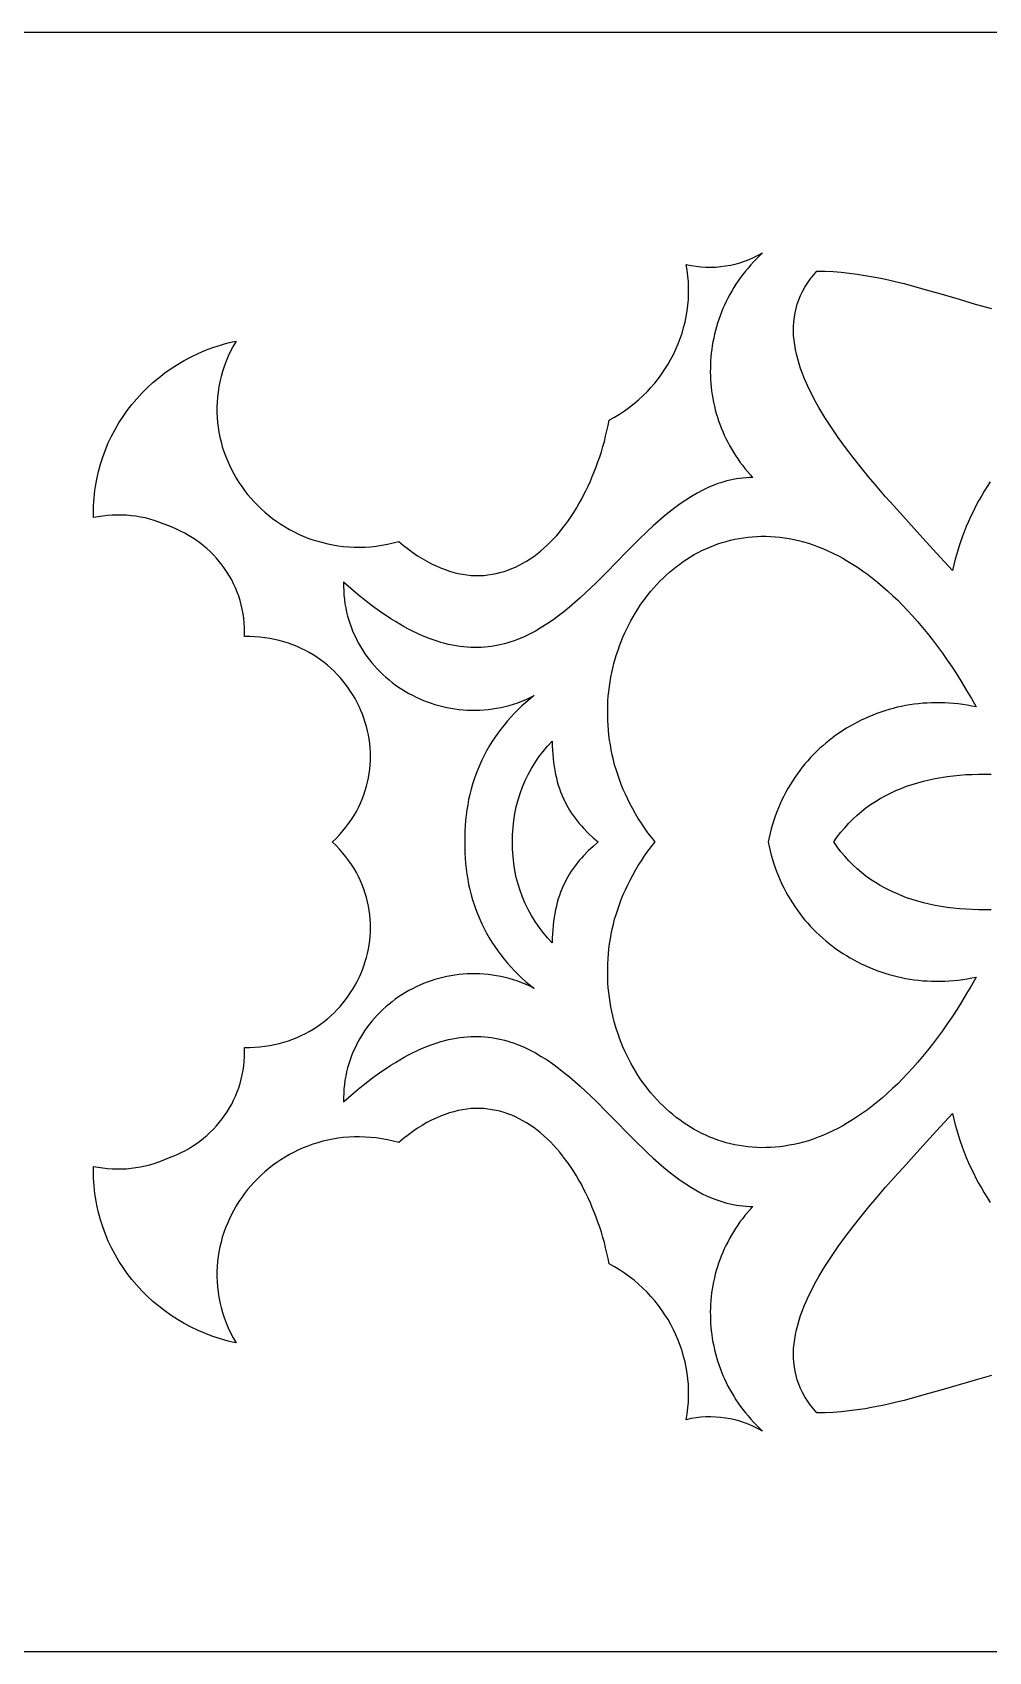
# Model space of a CAD drawing. Extents: x 759 to 1559, y -443 to -303.
# Drawn here: x 1158.9 to 1241.5, y -442.8 to -302.8 of the extents above; entities that cross this region are included whole.
import ezdxf

# ---------------------------------------------------------------- set-up
doc = ezdxf.new("R2010")
doc.units = 0
doc.layers.add('LAYER_2', color=174, linetype='CONTINUOUS')

msp = doc.modelspace()

# ---------------------------------------------------------------- linework, layer by layer
at = {"layer": 'LAYER_2'}
for points in [[(758.95, -442.83), (1558.95, -442.83), (1558.95, -302.83), (758.95, -302.83)], [(1221.96, -321.9), (1221.7, -322.16), (1221.44, -322.41), (1221.19, -322.67), (1220.95, -322.94), (1220.72, -323.21), (1220.49, -323.48), (1220.27, -323.76), (1220.07, -324.04), (1219.87, -324.32), (1219.67, -324.61), (1219.49, -324.9), (1219.31, -325.2), (1219.14, -325.5), (1218.98, -325.8), (1218.83, -326.1), (1218.69, -326.41), (1218.55, -326.72), (1218.42, -327.03), (1218.3, -327.34), (1218.19, -327.66), (1218.08, -327.97), (1217.99, -328.29), (1217.9, -328.61), (1217.82, -328.94), (1217.75, -329.26), (1217.68, -329.58), (1217.63, -329.91), (1217.58, -330.24), (1217.54, -330.56), (1217.5, -330.89), (1217.48, -331.22), (1217.46, -331.55), (1217.46, -331.88), (1217.45, -332.21), (1217.46, -332.53), (1217.48, -332.86), (1217.5, -333.19), (1217.53, -333.52), (1217.57, -333.84), (1217.62, -334.17), (1217.67, -334.49), (1217.74, -334.82), (1217.81, -335.14), (1217.89, -335.46), (1217.97, -335.78), (1218.07, -336.09), (1218.17, -336.41), (1218.28, -336.72), (1218.4, -337.03), (1218.53, -337.34), (1218.66, -337.65), (1218.8, -337.95), (1218.96, -338.25), (1219.11, -338.55), (1219.28, -338.84), (1219.45, -339.13), (1219.64, -339.42), (1219.83, -339.71), (1220.02, -339.99), (1220.23, -340.26), (1220.44, -340.53), (1220.66, -340.8), (1220.89, -341.07), (1221.13, -341.33), (1220.84, -341.33), (1220.56, -341.34), (1220.27, -341.37), (1219.99, -341.4), (1219.71, -341.44), (1219.44, -341.49), (1219.16, -341.55), (1218.89, -341.61), (1218.63, -341.69), (1218.36, -341.77), (1218.1, -341.85), (1217.84, -341.95), (1217.32, -342.16), (1216.81, -342.4), (1216.31, -342.67), (1215.82, -342.95), (1215.33, -343.27), (1214.85, -343.6), (1214.38, -343.95), (1213.91, -344.31), (1213.44, -344.7), (1212.98, -345.1), (1212.52, -345.51), (1212.07, -345.93), (1211.17, -346.8), (1210.27, -347.69), (1209.38, -348.6), (1208.49, -349.52), (1207.59, -350.42), (1207.13, -350.86), (1206.67, -351.29), (1206.21, -351.72), (1205.75, -352.13), (1205.28, -352.53), (1204.81, -352.92), (1204.33, -353.29), (1203.84, -353.65), (1203.35, -353.98), (1202.85, -354.3), (1202.35, -354.6), (1201.83, -354.87), (1201.31, -355.12), (1200.78, -355.34), (1200.51, -355.44), (1200.23, -355.53), (1199.96, -355.61), (1199.68, -355.69), (1199.4, -355.76), (1199.12, -355.82), (1198.83, -355.88), (1198.55, -355.92), (1198.26, -355.96), (1197.96, -355.99), (1197.66, -356.01), (1197.36, -356.02), (1197.06, -356.02), (1196.75, -356.01), (1196.44, -355.99), (1196.13, -355.97), (1195.81, -355.93), (1195.49, -355.88), (1195.17, -355.82), (1194.84, -355.75), (1194.51, -355.67), (1194.18, -355.58), (1193.84, -355.47), (1193.5, -355.36), (1193.15, -355.23), (1192.8, -355.1), (1192.45, -354.95), (1192.09, -354.78), (1191.73, -354.61), (1191.36, -354.42), (1190.99, -354.22), (1190.62, -354.01), (1190.24, -353.78), (1189.85, -353.54), (1189.46, -353.29), (1189.07, -353.02), (1188.67, -352.74), (1188.27, -352.44), (1187.86, -352.13), (1187.45, -351.81), (1187.03, -351.47), (1186.61, -351.11), (1186.18, -350.74), (1185.75, -350.36), (1185.75, -350.74), (1185.77, -351.12), (1185.79, -351.5), (1185.83, -351.87), (1185.88, -352.24), (1185.95, -352.6), (1186.02, -352.96), (1186.11, -353.31), (1186.21, -353.66), (1186.32, -354), (1186.44, -354.33), (1186.57, -354.66), (1186.72, -354.99), (1186.87, -355.31), (1187.03, -355.62), (1187.21, -355.92), (1187.39, -356.22), (1187.58, -356.51), (1187.78, -356.8), (1187.99, -357.08), (1188.21, -357.35), (1188.44, -357.61), (1188.67, -357.87), (1188.91, -358.11), (1189.16, -358.36), (1189.42, -358.59), (1189.69, -358.81), (1189.96, -359.03), (1190.23, -359.24), (1190.52, -359.44), (1190.81, -359.63), (1191.11, -359.81), (1191.41, -359.99), (1191.72, -360.15), (1192.03, -360.31), (1192.35, -360.45), (1192.67, -360.59), (1193, -360.72), (1193.33, -360.84), (1193.66, -360.94), (1194, -361.04), (1194.34, -361.13), (1194.69, -361.21), (1195.04, -361.27), (1195.39, -361.33), (1195.74, -361.37), (1196.1, -361.41), (1196.45, -361.43), (1196.81, -361.44), (1197.17, -361.44), (1197.54, -361.43), (1197.9, -361.41), (1198.26, -361.38), (1198.63, -361.33), (1198.99, -361.27), (1199.36, -361.2), (1199.72, -361.12), (1200.08, -361.02), (1200.45, -360.92), (1200.81, -360.79), (1201.17, -360.66), (1201.53, -360.51), (1201.89, -360.35), (1202.24, -360.18), (1201.88, -360.47), (1201.52, -360.76), (1201.18, -361.07), (1200.85, -361.38), (1200.53, -361.7), (1200.22, -362.03), (1199.92, -362.37), (1199.63, -362.72), (1199.35, -363.07), (1199.08, -363.43), (1198.82, -363.8), (1198.58, -364.18), (1198.35, -364.56), (1198.12, -364.95), (1197.91, -365.35), (1197.72, -365.75), (1197.53, -366.16), (1197.36, -366.57), (1197.2, -366.99), (1197.05, -367.41), (1196.91, -367.84), (1196.78, -368.28), (1196.67, -368.72), (1196.57, -369.16), (1196.49, -369.61), (1196.41, -370.06), (1196.35, -370.51), (1196.31, -370.97), (1196.27, -371.43), (1196.25, -371.9), (1196.25, -372.36), (1196.25, -372.83), (1196.25, -373.3), (1196.25, -373.77), (1196.27, -374.24), (1196.31, -374.7), (1196.35, -375.16), (1196.41, -375.61), (1196.49, -376.06), (1196.57, -376.51), (1196.67, -376.95), (1196.78, -377.39), (1196.91, -377.82), (1197.05, -378.25), (1197.2, -378.68), (1197.36, -379.1), (1197.53, -379.51), (1197.72, -379.92), (1197.91, -380.32), (1198.12, -380.72), (1198.35, -381.11), (1198.58, -381.49), (1198.82, -381.86), (1199.08, -382.23), (1199.35, -382.6), (1199.63, -382.95), (1199.92, -383.3), (1200.22, -383.63), (1200.53, -383.97), (1200.85, -384.29), (1201.18, -384.6), (1201.52, -384.91), (1201.88, -385.2), (1202.24, -385.49), (1201.89, -385.31), (1201.53, -385.15), (1201.17, -385.01), (1200.81, -384.87), (1200.45, -384.75), (1200.08, -384.64), (1199.72, -384.55), (1199.36, -384.47), (1198.99, -384.4), (1198.63, -384.34), (1198.26, -384.29), (1197.9, -384.26), (1197.54, -384.23), (1197.17, -384.22), (1196.81, -384.22), (1196.45, -384.24), (1196.1, -384.26), (1195.74, -384.29), (1195.39, -384.34), (1195.04, -384.4), (1194.69, -384.46), (1194.34, -384.54), (1194, -384.63), (1193.66, -384.72), (1193.33, -384.83), (1193, -384.95), (1192.67, -385.08), (1192.35, -385.21), (1192.03, -385.36), (1191.72, -385.52), (1191.41, -385.68), (1191.11, -385.85), (1190.81, -386.04), (1190.52, -386.23), (1190.23, -386.43), (1189.96, -386.64), (1189.69, -386.85), (1189.42, -387.08), (1189.16, -387.31), (1188.91, -387.55), (1188.67, -387.8), (1188.44, -388.06), (1188.21, -388.32), (1187.99, -388.59), (1187.78, -388.87), (1187.58, -389.16), (1187.39, -389.45), (1187.21, -389.75), (1187.03, -390.05), (1186.87, -390.36), (1186.72, -390.68), (1186.57, -391), (1186.44, -391.33), (1186.32, -391.67), (1186.21, -392.01), (1186.11, -392.36), (1186.02, -392.71), (1185.95, -393.07), (1185.88, -393.43), (1185.83, -393.8), (1185.79, -394.17), (1185.77, -394.54), (1185.75, -394.93), (1185.75, -395.31), (1186.18, -394.93), (1186.61, -394.56), (1187.03, -394.2), (1187.45, -393.86), (1187.86, -393.54), (1188.27, -393.23), (1188.67, -392.93), (1189.07, -392.65), (1189.46, -392.38), (1189.85, -392.13), (1190.24, -391.89), (1190.62, -391.66), (1190.99, -391.45), (1191.36, -391.25), (1191.73, -391.06), (1192.09, -390.89), (1192.45, -390.72), (1192.8, -390.57), (1193.15, -390.43), (1193.5, -390.31), (1193.84, -390.19), (1194.18, -390.09), (1194.51, -390), (1194.84, -389.92), (1195.17, -389.85), (1195.49, -389.79), (1195.81, -389.74), (1196.13, -389.7), (1196.44, -389.67), (1196.75, -389.66), (1197.06, -389.65), (1197.36, -389.65), (1197.66, -389.66), (1197.96, -389.68), (1198.26, -389.71), (1198.55, -389.74), (1198.83, -389.79), (1199.12, -389.84), (1199.4, -389.91), (1199.68, -389.98), (1199.96, -390.05), (1200.23, -390.14), (1200.51, -390.23), (1200.78, -390.33), (1201.31, -390.55), (1201.83, -390.8), (1202.35, -391.07), (1202.85, -391.37), (1203.35, -391.68), (1203.84, -392.02), (1204.33, -392.38), (1204.81, -392.75), (1205.28, -393.14), (1205.75, -393.54), (1206.21, -393.95), (1206.67, -394.38), (1207.59, -395.25), (1208.49, -396.15), (1209.38, -397.06), (1210.27, -397.97), (1211.17, -398.87), (1211.62, -399.31), (1212.07, -399.74), (1212.52, -400.16), (1212.98, -400.57), (1213.44, -400.97), (1213.91, -401.35), (1214.38, -401.72), (1214.85, -402.07), (1215.33, -402.4), (1215.82, -402.71), (1216.31, -403), (1216.81, -403.27), (1217.32, -403.51), (1217.84, -403.72), (1218.1, -403.81), (1218.36, -403.9), (1218.63, -403.98), (1218.89, -404.06), (1219.16, -404.12), (1219.44, -404.18), (1219.71, -404.23), (1219.99, -404.27), (1220.27, -404.3), (1220.56, -404.32), (1220.84, -404.34), (1221.13, -404.34), (1220.89, -404.6), (1220.66, -404.87), (1220.44, -405.13), (1220.23, -405.41), (1220.02, -405.68), (1219.83, -405.96), (1219.64, -406.25), (1219.45, -406.53), (1219.28, -406.83), (1219.11, -407.12), (1218.96, -407.42), (1218.8, -407.72), (1218.66, -408.02), (1218.53, -408.33), (1218.4, -408.63), (1218.28, -408.95), (1218.17, -409.26), (1218.07, -409.57), (1217.97, -409.89), (1217.89, -410.21), (1217.81, -410.53), (1217.74, -410.85), (1217.67, -411.17), (1217.62, -411.5), (1217.57, -411.82), (1217.53, -412.15), (1217.5, -412.48), (1217.48, -412.81), (1217.46, -413.13), (1217.45, -413.46), (1217.46, -413.79), (1217.46, -414.12), (1217.48, -414.45), (1217.5, -414.78), (1217.54, -415.1), (1217.58, -415.43), (1217.63, -415.76), (1217.68, -416.08), (1217.75, -416.41), (1217.82, -416.73), (1217.9, -417.05), (1217.99, -417.38), (1218.08, -417.69), (1218.19, -418.01), (1218.3, -418.33), (1218.42, -418.64), (1218.55, -418.95), (1218.69, -419.26), (1218.83, -419.57), (1218.98, -419.87), (1219.14, -420.17), (1219.31, -420.47), (1219.49, -420.76), (1219.67, -421.06), (1219.87, -421.34), (1220.07, -421.63), (1220.27, -421.91), (1220.49, -422.19), (1220.72, -422.46), (1220.95, -422.73), (1221.19, -423), (1221.44, -423.26), (1221.7, -423.51), (1221.96, -423.76), (1221.59, -423.56), (1221.2, -423.37), (1220.81, -423.2), (1220.42, -423.05), (1220.01, -422.91), (1219.6, -422.8), (1219.19, -422.71), (1218.77, -422.64), (1218.35, -422.58), (1217.93, -422.55), (1217.5, -422.54), (1217.08, -422.54), (1216.65, -422.57), (1216.22, -422.62), (1215.8, -422.69), (1215.38, -422.78), (1215.46, -422.27), (1215.52, -421.76), (1215.56, -421.26), (1215.58, -420.75), (1215.58, -420.25), (1215.56, -419.75), (1215.51, -419.25), (1215.45, -418.76), (1215.37, -418.27), (1215.27, -417.79), (1215.15, -417.31), (1215.01, -416.83), (1214.86, -416.37), (1214.68, -415.9), (1214.49, -415.45), (1214.28, -415), (1214.05, -414.56), (1213.81, -414.13), (1213.54, -413.71), (1213.27, -413.3), (1212.97, -412.9), (1212.66, -412.51), (1212.33, -412.13), (1211.99, -411.76), (1211.63, -411.41), (1211.26, -411.06), (1210.87, -410.73), (1210.47, -410.42), (1210.05, -410.12), (1209.62, -409.83), (1209.17, -409.56), (1208.71, -409.3), (1208.62, -408.84), (1208.52, -408.38), (1208.41, -407.92), (1208.3, -407.47), (1208.17, -407.02), (1208.04, -406.58), (1207.9, -406.14), (1207.75, -405.7), (1207.6, -405.27), (1207.43, -404.85), (1207.26, -404.43), (1207.09, -404.02), (1206.9, -403.61), (1206.71, -403.21), (1206.51, -402.82), (1206.31, -402.43), (1206.1, -402.06), (1205.88, -401.69), (1205.65, -401.33), (1205.42, -400.97), (1205.19, -400.63), (1204.94, -400.3), (1204.69, -399.97), (1204.44, -399.66), (1204.18, -399.35), (1203.91, -399.06), (1203.64, -398.77), (1203.36, -398.5), (1203.07, -398.24), (1202.79, -397.99), (1202.49, -397.76), (1202.19, -397.53), (1201.89, -397.32), (1201.58, -397.12), (1201.26, -396.94), (1200.95, -396.76), (1200.62, -396.61), (1200.29, -396.46), (1199.96, -396.34), (1199.63, -396.22), (1199.28, -396.12), (1198.94, -396.04), (1198.59, -395.98), (1198.24, -395.92), (1197.88, -395.89), (1197.52, -395.87), (1197.16, -395.87), (1196.79, -395.89), (1196.42, -395.93), (1196.05, -395.98), (1195.67, -396.05), (1195.29, -396.15), (1194.91, -396.26), (1194.53, -396.39), (1194.14, -396.53), (1193.75, -396.7), (1193.36, -396.89), (1192.96, -397.1), (1192.56, -397.34), (1192.16, -397.59), (1191.76, -397.86), (1191.36, -398.16), (1190.95, -398.48), (1190.55, -398.82), (1190.05, -398.69), (1189.56, -398.58), (1189.07, -398.49), (1188.58, -398.42), (1188.1, -398.37), (1187.62, -398.34), (1187.14, -398.33), (1186.67, -398.33), (1186.21, -398.35), (1185.74, -398.39), (1185.29, -398.45), (1184.84, -398.52), (1184.39, -398.61), (1183.96, -398.71), (1183.53, -398.83), (1183.1, -398.97), (1182.68, -399.12), (1182.27, -399.28), (1181.87, -399.46), (1181.48, -399.65), (1181.09, -399.86), (1180.71, -400.08), (1180.34, -400.31), (1179.99, -400.55), (1179.63, -400.81), (1179.29, -401.07), (1178.96, -401.35), (1178.64, -401.64), (1178.34, -401.94), (1178.04, -402.25), (1177.75, -402.56), (1177.47, -402.89), (1177.21, -403.23), (1176.96, -403.57), (1176.72, -403.93), (1176.49, -404.29), (1176.28, -404.66), (1176.08, -405.04), (1175.89, -405.42), (1175.72, -405.81), (1175.56, -406.2), (1175.41, -406.6), (1175.28, -407.01), (1175.17, -407.42), (1175.07, -407.84), (1174.99, -408.26), (1174.92, -408.68), (1174.87, -409.11), (1174.83, -409.54), (1174.81, -409.98), (1174.81, -410.41), (1174.83, -410.85), (1174.86, -411.29), (1174.91, -411.74), (1174.98, -412.18), (1175.07, -412.62), (1175.18, -413.07), (1175.3, -413.51), (1175.45, -413.95), (1175.61, -414.4), (1175.8, -414.84), (1176, -415.28), (1176.23, -415.71), (1176.48, -416.15), (1176.13, -416.07), (1175.79, -415.99), (1175.12, -415.8), (1174.47, -415.59), (1173.82, -415.34), (1173.2, -415.08), (1172.59, -414.79), (1171.99, -414.47), (1171.41, -414.13), (1170.85, -413.77), (1170.31, -413.38), (1169.79, -412.98), (1169.28, -412.55), (1168.8, -412.11), (1168.33, -411.64), (1167.89, -411.16), (1167.47, -410.66), (1167.07, -410.15), (1166.7, -409.61), (1166.34, -409.07), (1166.01, -408.5), (1165.71, -407.93), (1165.43, -407.34), (1165.18, -406.74), (1164.95, -406.12), (1164.75, -405.5), (1164.58, -404.86), (1164.43, -404.22), (1164.37, -403.89), (1164.32, -403.56), (1164.27, -403.24), (1164.23, -402.9), (1164.2, -402.57), (1164.17, -402.24), (1164.16, -401.9), (1164.15, -401.56), (1164.15, -401.22), (1164.15, -400.88), (1164.55, -400.96), (1164.96, -401.02), (1165.36, -401.06), (1165.77, -401.09), (1166.17, -401.1), (1166.58, -401.1), (1166.99, -401.08), (1167.4, -401.04), (1167.8, -400.99), (1168.21, -400.93), (1168.61, -400.84), (1169.01, -400.74), (1169.4, -400.63), (1169.8, -400.5), (1170.18, -400.35), (1170.57, -400.18), (1170.95, -400.04), (1171.32, -399.89), (1171.68, -399.72), (1172.03, -399.54), (1172.37, -399.35), (1172.71, -399.14), (1173.03, -398.92), (1173.35, -398.69), (1173.65, -398.45), (1173.95, -398.2), (1174.23, -397.93), (1174.51, -397.66), (1174.77, -397.38), (1175.02, -397.08), (1175.26, -396.78), (1175.48, -396.47), (1175.7, -396.15), (1175.9, -395.82), (1176.09, -395.49), (1176.26, -395.15), (1176.42, -394.8), (1176.57, -394.44), (1176.7, -394.08), (1176.82, -393.71), (1176.92, -393.34), (1177.01, -392.96), (1177.08, -392.57), (1177.14, -392.18), (1177.18, -391.79), (1177.21, -391.39), (1177.21, -390.99), (1177.2, -390.59), (1177.65, -390.59), (1178.1, -390.57), (1178.53, -390.54), (1178.96, -390.49), (1179.38, -390.43), (1179.8, -390.35), (1180.2, -390.25), (1180.6, -390.14), (1180.99, -390.02), (1181.37, -389.89), (1181.74, -389.74), (1182.1, -389.57), (1182.46, -389.4), (1182.8, -389.21), (1183.14, -389.02), (1183.46, -388.81), (1183.78, -388.59), (1184.08, -388.35), (1184.38, -388.11), (1184.67, -387.86), (1184.94, -387.6), (1185.21, -387.33), (1185.46, -387.05), (1185.71, -386.77), (1185.94, -386.47), (1186.16, -386.17), (1186.37, -385.86), (1186.57, -385.55), (1186.76, -385.22), (1186.94, -384.9), (1187.1, -384.56), (1187.25, -384.22), (1187.4, -383.88), (1187.52, -383.53), (1187.64, -383.18), (1187.74, -382.82), (1187.83, -382.46), (1187.91, -382.1), (1187.97, -381.73), (1188.02, -381.36), (1188.06, -380.99), (1188.08, -380.62), (1188.09, -380.25), (1188.08, -379.88), (1188.06, -379.5), (1188.03, -379.13), (1187.98, -378.76), (1187.92, -378.38), (1187.84, -378.01), (1187.75, -377.64), (1187.64, -377.28), (1187.52, -376.91), (1187.38, -376.55), (1187.23, -376.19), (1187.06, -375.83), (1186.87, -375.48), (1186.67, -375.13), (1186.45, -374.79), (1186.22, -374.45), (1185.97, -374.11), (1185.7, -373.79), (1185.42, -373.46), (1185.12, -373.15), (1184.8, -372.84), (1184.8, -372.84), (1184.8, -372.84), (1184.8, -372.84), (1184.8, -372.83), (1184.8, -372.83), (1184.8, -372.83), (1184.8, -372.83), (1184.8, -372.83), (1185.12, -372.52), (1185.42, -372.2), (1185.7, -371.88), (1185.97, -371.55), (1186.22, -371.22), (1186.45, -370.88), (1186.67, -370.54), (1186.87, -370.19), (1187.06, -369.84), (1187.23, -369.48), (1187.38, -369.12), (1187.52, -368.76), (1187.64, -368.39), (1187.75, -368.02), (1187.84, -367.66), (1187.92, -367.28), (1187.98, -366.91), (1188.03, -366.54), (1188.06, -366.17), (1188.08, -365.79), (1188.09, -365.42), (1188.08, -365.05), (1188.06, -364.68), (1188.02, -364.31), (1187.97, -363.94), (1187.91, -363.57), (1187.83, -363.21), (1187.74, -362.85), (1187.64, -362.49), (1187.52, -362.14), (1187.4, -361.79), (1187.25, -361.45), (1187.1, -361.11), (1186.94, -360.77), (1186.76, -360.44), (1186.57, -360.12), (1186.37, -359.81), (1186.16, -359.5), (1185.94, -359.2), (1185.71, -358.9), (1185.46, -358.61), (1185.21, -358.34), (1184.94, -358.07), (1184.67, -357.81), (1184.38, -357.55), (1184.08, -357.31), (1183.78, -357.08), (1183.46, -356.86), (1183.14, -356.65), (1182.8, -356.45), (1182.46, -356.27), (1182.1, -356.09), (1181.74, -355.93), (1181.37, -355.78), (1180.99, -355.65), (1180.6, -355.52), (1180.2, -355.42), (1179.8, -355.32), (1179.38, -355.24), (1178.96, -355.18), (1178.53, -355.13), (1178.1, -355.1), (1177.65, -355.08), (1177.2, -355.08), (1177.21, -354.68), (1177.21, -354.28), (1177.18, -353.88), (1177.14, -353.49), (1177.08, -353.1), (1177.01, -352.71), (1176.92, -352.33), (1176.82, -351.96), (1176.7, -351.59), (1176.57, -351.23), (1176.42, -350.87), (1176.26, -350.52), (1176.09, -350.18), (1175.9, -349.84), (1175.7, -349.52), (1175.48, -349.2), (1175.26, -348.89), (1175.02, -348.58), (1174.77, -348.29), (1174.51, -348.01), (1174.23, -347.73), (1173.95, -347.47), (1173.65, -347.22), (1173.35, -346.98), (1173.03, -346.75), (1172.71, -346.53), (1172.37, -346.32), (1172.03, -346.13), (1171.68, -345.95), (1171.32, -345.78), (1170.95, -345.62), (1170.57, -345.48), (1170.18, -345.32), (1169.8, -345.17), (1169.4, -345.04), (1169.01, -344.92), (1168.61, -344.82), (1168.21, -344.74), (1167.8, -344.67), (1167.4, -344.62), (1166.99, -344.59), (1166.58, -344.57), (1166.17, -344.57), (1165.77, -344.58), (1165.36, -344.61), (1164.96, -344.65), (1164.55, -344.71), (1164.15, -344.79), (1164.15, -344.45), (1164.15, -344.11), (1164.16, -343.77), (1164.17, -343.43), (1164.2, -343.1), (1164.23, -342.76), (1164.27, -342.43), (1164.32, -342.1), (1164.43, -341.45), (1164.58, -340.81), (1164.75, -340.17), (1164.95, -339.55), (1165.18, -338.93), (1165.43, -338.33), (1165.71, -337.74), (1166.01, -337.16), (1166.34, -336.6), (1166.7, -336.05), (1167.07, -335.52), (1167.47, -335.01), (1167.89, -334.51), (1168.33, -334.02), (1168.8, -333.56), (1169.28, -333.11), (1169.79, -332.69), (1170.31, -332.28), (1170.85, -331.9), (1171.41, -331.54), (1171.99, -331.2), (1172.59, -330.88), (1173.2, -330.59), (1173.82, -330.32), (1174.47, -330.08), (1175.12, -329.87), (1175.46, -329.77), (1175.79, -329.68), (1176.13, -329.59), (1176.48, -329.52), (1176.23, -329.95), (1176, -330.39), (1175.8, -330.83), (1175.61, -331.27), (1175.45, -331.72), (1175.3, -332.16), (1175.18, -332.6), (1175.07, -333.05), (1174.98, -333.49), (1174.91, -333.93), (1174.86, -334.37), (1174.83, -334.81), (1174.81, -335.25), (1174.81, -335.69), (1174.83, -336.12), (1174.87, -336.56), (1174.92, -336.98), (1174.99, -337.41), (1175.07, -337.83), (1175.17, -338.24), (1175.28, -338.66), (1175.41, -339.06), (1175.56, -339.46), (1175.72, -339.86), (1175.89, -340.25), (1176.08, -340.63), (1176.28, -341.01), (1176.49, -341.38), (1176.72, -341.74), (1176.96, -342.09), (1177.21, -342.44), (1177.47, -342.78), (1177.75, -343.1), (1178.04, -343.42), (1178.34, -343.73), (1178.64, -344.03), (1178.96, -344.32), (1179.29, -344.6), (1179.63, -344.86), (1179.99, -345.12), (1180.34, -345.36), (1180.71, -345.59), (1181.09, -345.81), (1181.48, -346.01), (1181.87, -346.21), (1182.27, -346.38), (1182.68, -346.55), (1183.1, -346.7), (1183.53, -346.83), (1183.96, -346.95), (1184.39, -347.06), (1184.84, -347.15), (1185.29, -347.22), (1185.74, -347.28), (1186.21, -347.32), (1186.67, -347.34), (1187.14, -347.34), (1187.62, -347.33), (1188.1, -347.3), (1188.58, -347.25), (1189.07, -347.18), (1189.56, -347.09), (1190.05, -346.98), (1190.55, -346.85), (1190.95, -347.19), (1191.36, -347.51), (1191.76, -347.8), (1192.16, -348.08), (1192.56, -348.33), (1192.96, -348.56), (1193.36, -348.77), (1193.75, -348.96), (1194.14, -349.13), (1194.53, -349.28), (1194.91, -349.41), (1195.29, -349.52), (1195.67, -349.61), (1196.05, -349.69), (1196.42, -349.74), (1196.79, -349.78), (1197.16, -349.79), (1197.52, -349.79), (1197.88, -349.78), (1198.24, -349.74), (1198.59, -349.69), (1198.94, -349.63), (1199.28, -349.54), (1199.63, -349.45), (1199.96, -349.33), (1200.29, -349.2), (1200.62, -349.06), (1200.95, -348.9), (1201.26, -348.73), (1201.58, -348.55), (1201.89, -348.35), (1202.19, -348.14), (1202.49, -347.91), (1202.79, -347.68), (1203.07, -347.43), (1203.36, -347.17), (1203.64, -346.89), (1203.91, -346.61), (1204.18, -346.32), (1204.44, -346.01), (1204.69, -345.7), (1204.94, -345.37), (1205.19, -345.04), (1205.42, -344.69), (1205.65, -344.34), (1205.88, -343.98), (1206.1, -343.61), (1206.31, -343.23), (1206.51, -342.85), (1206.71, -342.46), (1206.9, -342.06), (1207.09, -341.65), (1207.26, -341.24), (1207.43, -340.82), (1207.6, -340.39), (1207.75, -339.97), (1207.9, -339.53), (1208.04, -339.09), (1208.17, -338.65), (1208.3, -338.2), (1208.41, -337.75), (1208.52, -337.29), (1208.62, -336.83), (1208.71, -336.37), (1209.17, -336.11), (1209.62, -335.84), (1210.05, -335.55), (1210.47, -335.25), (1210.87, -334.93), (1211.26, -334.6), (1211.63, -334.26), (1211.99, -333.91), (1212.33, -333.54), (1212.66, -333.16), (1212.97, -332.77), (1213.27, -332.37), (1213.54, -331.95), (1213.81, -331.53), (1214.05, -331.1), (1214.28, -330.67), (1214.49, -330.22), (1214.68, -329.76), (1214.86, -329.3), (1215.01, -328.83), (1215.15, -328.36), (1215.27, -327.88), (1215.37, -327.4), (1215.45, -326.91), (1215.51, -326.41), (1215.56, -325.92), (1215.58, -325.42), (1215.58, -324.91), (1215.56, -324.41), (1215.52, -323.9), (1215.46, -323.4), (1215.38, -322.89), (1215.8, -322.98), (1216.22, -323.05), (1216.65, -323.1), (1217.08, -323.12), (1217.5, -323.13), (1217.93, -323.12), (1218.35, -323.08), (1218.77, -323.03), (1219.19, -322.96), (1219.6, -322.87), (1220.01, -322.75), (1220.42, -322.62), (1220.81, -322.47), (1221.2, -322.3), (1221.59, -322.11)], [(1212.68, -372.83), (1212.36, -372.43), (1212.06, -372.03), (1211.77, -371.62), (1211.5, -371.21), (1211.23, -370.8), (1210.99, -370.39), (1210.75, -369.97), (1210.53, -369.55), (1210.32, -369.13), (1210.12, -368.71), (1209.93, -368.29), (1209.76, -367.86), (1209.6, -367.44), (1209.45, -367.01), (1209.32, -366.58), (1209.19, -366.16), (1209.08, -365.73), (1208.98, -365.3), (1208.89, -364.87), (1208.82, -364.44), (1208.75, -364.02), (1208.7, -363.59), (1208.65, -363.16), (1208.62, -362.74), (1208.6, -362.32), (1208.59, -361.89), (1208.59, -361.47), (1208.59, -361.05), (1208.61, -360.64), (1208.64, -360.22), (1208.68, -359.81), (1208.74, -359.4), (1208.79, -359), (1208.86, -358.59), (1208.94, -358.19), (1209.03, -357.79), (1209.13, -357.4), (1209.24, -357.01), (1209.35, -356.62), (1209.48, -356.24), (1209.61, -355.86), (1209.75, -355.49), (1209.9, -355.12), (1210.06, -354.76), (1210.23, -354.4), (1210.41, -354.05), (1210.59, -353.7), (1210.78, -353.36), (1210.98, -353.02), (1211.19, -352.69), (1211.4, -352.37), (1211.62, -352.05), (1211.85, -351.74), (1212.09, -351.43), (1212.33, -351.14), (1212.58, -350.85), (1212.84, -350.56), (1213.1, -350.29), (1213.37, -350.02), (1213.65, -349.76), (1213.93, -349.51), (1214.22, -349.27), (1214.51, -349.03), (1214.82, -348.8), (1215.12, -348.59), (1215.43, -348.38), (1215.75, -348.18), (1216.07, -347.99), (1216.4, -347.81), (1216.73, -347.64), (1217.07, -347.48), (1217.42, -347.33), (1217.76, -347.19), (1218.11, -347.06), (1218.47, -346.95), (1218.83, -346.84), (1219.2, -346.74), (1219.57, -346.66), (1219.94, -346.59), (1220.32, -346.53), (1220.7, -346.48), (1221.08, -346.44), (1221.47, -346.41), (1221.86, -346.4), (1222.26, -346.4), (1222.65, -346.42), (1223.05, -346.44), (1223.46, -346.48), (1223.86, -346.54), (1224.27, -346.6), (1224.68, -346.68), (1225.09, -346.78), (1225.51, -346.89), (1225.93, -347.01), (1226.35, -347.15), (1226.77, -347.3), (1227.19, -347.47), (1227.61, -347.65), (1228.04, -347.85), (1228.47, -348.07), (1228.9, -348.3), (1229.32, -348.54), (1229.75, -348.81), (1230.19, -349.08), (1230.62, -349.38), (1231.05, -349.69), (1231.48, -350.02), (1231.92, -350.36), (1232.35, -350.73), (1232.78, -351.11), (1233.21, -351.51), (1233.65, -351.92), (1234.08, -352.36), (1234.51, -352.81), (1234.94, -353.28), (1235.37, -353.77), (1235.8, -354.28), (1236.23, -354.8), (1236.66, -355.35), (1237.09, -355.92), (1237.51, -356.5), (1237.93, -357.11), (1238.36, -357.73), (1238.78, -358.38), (1239.19, -359.04), (1239.61, -359.73), (1240.02, -360.44), (1240.44, -361.16), (1240.05, -361.08), (1239.66, -361.01), (1239.27, -360.95), (1238.89, -360.9), (1238.5, -360.86), (1238.11, -360.83), (1237.73, -360.8), (1237.35, -360.79), (1236.96, -360.79), (1236.58, -360.8), (1236.21, -360.82), (1235.83, -360.84), (1235.45, -360.88), (1235.08, -360.92), (1234.71, -360.98), (1234.34, -361.04), (1233.98, -361.11), (1233.62, -361.19), (1233.26, -361.28), (1232.9, -361.38), (1232.55, -361.49), (1232.2, -361.6), (1231.85, -361.73), (1231.51, -361.86), (1231.17, -362), (1230.83, -362.15), (1230.5, -362.3), (1230.17, -362.47), (1229.85, -362.64), (1229.53, -362.82), (1229.22, -363), (1228.91, -363.2), (1228.61, -363.4), (1228.31, -363.61), (1228.01, -363.83), (1227.73, -364.05), (1227.44, -364.28), (1227.17, -364.52), (1226.9, -364.76), (1226.63, -365.02), (1226.37, -365.27), (1226.12, -365.54), (1225.88, -365.81), (1225.64, -366.09), (1225.4, -366.37), (1225.18, -366.66), (1224.96, -366.96), (1224.75, -367.26), (1224.55, -367.57), (1224.35, -367.88), (1224.16, -368.2), (1223.98, -368.52), (1223.81, -368.86), (1223.64, -369.19), (1223.49, -369.53), (1223.34, -369.88), (1223.2, -370.23), (1223.07, -370.59), (1222.95, -370.95), (1222.83, -371.32), (1222.73, -371.69), (1222.64, -372.07), (1222.55, -372.45), (1222.47, -372.83), (1222.55, -373.22), (1222.64, -373.6), (1222.73, -373.98), (1222.83, -374.35), (1222.95, -374.72), (1223.07, -375.08), (1223.2, -375.44), (1223.34, -375.79), (1223.49, -376.13), (1223.64, -376.48), (1223.81, -376.81), (1223.98, -377.14), (1224.16, -377.47), (1224.35, -377.79), (1224.55, -378.1), (1224.75, -378.41), (1224.96, -378.71), (1225.18, -379.01), (1225.4, -379.3), (1225.64, -379.58), (1225.88, -379.86), (1226.12, -380.13), (1226.37, -380.39), (1226.63, -380.65), (1226.9, -380.9), (1227.17, -381.15), (1227.44, -381.39), (1227.73, -381.62), (1228.01, -381.84), (1228.31, -382.06), (1228.61, -382.27), (1228.91, -382.47), (1229.22, -382.66), (1229.53, -382.85), (1229.85, -383.03), (1230.17, -383.2), (1230.5, -383.37), (1230.83, -383.52), (1231.17, -383.67), (1231.51, -383.81), (1231.85, -383.94), (1232.2, -384.07), (1232.55, -384.18), (1232.9, -384.29), (1233.26, -384.39), (1233.62, -384.47), (1233.98, -384.56), (1234.34, -384.63), (1234.71, -384.69), (1235.08, -384.75), (1235.45, -384.79), (1235.83, -384.83), (1236.21, -384.85), (1236.58, -384.87), (1236.96, -384.88), (1237.35, -384.88), (1237.73, -384.86), (1238.11, -384.84), (1238.5, -384.81), (1238.89, -384.77), (1239.27, -384.72), (1239.66, -384.66), (1240.05, -384.59), (1240.44, -384.51), (1240.02, -385.23), (1239.61, -385.94), (1239.19, -386.63), (1238.78, -387.29), (1238.36, -387.94), (1237.93, -388.56), (1237.51, -389.17), (1237.09, -389.75), (1236.66, -390.32), (1236.23, -390.86), (1235.8, -391.39), (1235.37, -391.9), (1234.94, -392.39), (1234.51, -392.86), (1234.08, -393.31), (1233.65, -393.75), (1233.21, -394.16), (1232.78, -394.56), (1232.35, -394.94), (1231.92, -395.3), (1231.48, -395.65), (1231.05, -395.98), (1230.62, -396.29), (1230.19, -396.58), (1229.75, -396.86), (1229.32, -397.12), (1228.9, -397.37), (1228.47, -397.6), (1228.04, -397.81), (1227.61, -398.01), (1227.19, -398.2), (1226.77, -398.36), (1226.35, -398.52), (1225.93, -398.66), (1225.51, -398.78), (1225.09, -398.89), (1224.68, -398.98), (1224.27, -399.06), (1223.86, -399.13), (1223.46, -399.18), (1223.05, -399.22), (1222.65, -399.25), (1222.26, -399.26), (1221.86, -399.27), (1221.47, -399.25), (1221.08, -399.23), (1220.7, -399.19), (1220.32, -399.14), (1219.94, -399.08), (1219.57, -399.01), (1219.2, -398.92), (1218.83, -398.83), (1218.47, -398.72), (1218.11, -398.6), (1217.76, -398.48), (1217.42, -398.34), (1217.07, -398.19), (1216.73, -398.03), (1216.4, -397.86), (1216.07, -397.68), (1215.75, -397.49), (1215.43, -397.29), (1215.12, -397.08), (1214.82, -396.86), (1214.51, -396.64), (1214.22, -396.4), (1213.93, -396.16), (1213.65, -395.91), (1213.37, -395.65), (1213.1, -395.38), (1212.84, -395.11), (1212.58, -394.82), (1212.33, -394.53), (1212.09, -394.23), (1211.85, -393.93), (1211.62, -393.62), (1211.4, -393.3), (1211.19, -392.98), (1210.98, -392.65), (1210.78, -392.31), (1210.59, -391.97), (1210.41, -391.62), (1210.23, -391.27), (1210.06, -390.91), (1209.9, -390.54), (1209.75, -390.18), (1209.61, -389.8), (1209.48, -389.43), (1209.35, -389.04), (1209.24, -388.66), (1209.13, -388.27), (1209.03, -387.87), (1208.94, -387.48), (1208.86, -387.08), (1208.79, -386.67), (1208.74, -386.27), (1208.68, -385.86), (1208.64, -385.44), (1208.61, -385.03), (1208.59, -384.61), (1208.59, -384.19), (1208.59, -383.77), (1208.6, -383.35), (1208.62, -382.93), (1208.65, -382.5), (1208.7, -382.08), (1208.75, -381.65), (1208.82, -381.22), (1208.89, -380.8), (1208.98, -380.37), (1209.08, -379.94), (1209.19, -379.51), (1209.32, -379.09), (1209.45, -378.66), (1209.6, -378.23), (1209.76, -377.81), (1209.93, -377.38), (1210.12, -376.96), (1210.32, -376.54), (1210.53, -376.12), (1210.75, -375.7), (1210.99, -375.28), (1211.23, -374.87), (1211.5, -374.45), (1211.77, -374.04), (1212.06, -373.64), (1212.36, -373.23)], [(1203.8, -364.12), (1203.8, -364.51), (1203.82, -364.89), (1203.84, -365.26), (1203.87, -365.62), (1203.91, -365.97), (1203.96, -366.32), (1204.01, -366.65), (1204.07, -366.98), (1204.15, -367.3), (1204.23, -367.61), (1204.31, -367.91), (1204.41, -368.2), (1204.51, -368.49), (1204.62, -368.77), (1204.74, -369.04), (1204.87, -369.31), (1205, -369.57), (1205.14, -369.82), (1205.29, -370.07), (1205.44, -370.31), (1205.6, -370.55), (1205.77, -370.78), (1205.94, -371.01), (1206.12, -371.23), (1206.31, -371.44), (1206.5, -371.65), (1206.9, -372.06), (1207.33, -372.46), (1207.77, -372.83), (1207.33, -373.21), (1206.9, -373.61), (1206.5, -374.02), (1206.31, -374.23), (1206.12, -374.44), (1205.94, -374.66), (1205.77, -374.89), (1205.6, -375.12), (1205.44, -375.35), (1205.29, -375.6), (1205.14, -375.84), (1205, -376.1), (1204.87, -376.36), (1204.74, -376.62), (1204.62, -376.9), (1204.51, -377.18), (1204.41, -377.46), (1204.31, -377.76), (1204.23, -378.06), (1204.15, -378.37), (1204.07, -378.69), (1204.01, -379.02), (1203.96, -379.35), (1203.91, -379.69), (1203.87, -380.05), (1203.84, -380.41), (1203.82, -380.78), (1203.8, -381.16), (1203.8, -381.55), (1203.39, -381.11), (1203, -380.66), (1202.64, -380.18), (1202.31, -379.7), (1202, -379.19), (1201.71, -378.68), (1201.46, -378.14), (1201.22, -377.6), (1201.02, -377.04), (1200.84, -376.47), (1200.69, -375.89), (1200.57, -375.3), (1200.47, -374.7), (1200.41, -374.08), (1200.37, -373.46), (1200.37, -372.83), (1200.37, -372.2), (1200.41, -371.58), (1200.47, -370.97), (1200.57, -370.37), (1200.69, -369.78), (1200.84, -369.2), (1201.02, -368.63), (1201.22, -368.07), (1201.46, -367.52), (1201.71, -366.99), (1202, -366.47), (1202.31, -365.97), (1202.64, -365.48), (1203, -365.01), (1203.39, -364.56)]]:
    msp.add_lwpolyline(points, close=True, dxfattribs=at)
for points in [[(1241.65, -341.68), (1241.39, -342.09), (1241.13, -342.5), (1240.88, -342.92), (1240.64, -343.35), (1240.41, -343.78), (1240.19, -344.22), (1239.98, -344.66), (1239.78, -345.11), (1239.58, -345.57), (1239.4, -346.03), (1239.22, -346.49), (1239.06, -346.96), (1238.9, -347.43), (1238.76, -347.91), (1238.62, -348.39), (1238.5, -348.88), (1238.38, -349.37), (1237.01, -347.85), (1235.56, -346.27), (1234.09, -344.64), (1233.35, -343.81), (1232.61, -342.98), (1231.89, -342.13), (1231.17, -341.29), (1230.47, -340.43), (1229.8, -339.58), (1229.14, -338.72), (1228.51, -337.86), (1227.92, -337), (1227.64, -336.57), (1227.36, -336.14), (1227.1, -335.71), (1226.85, -335.28), (1226.6, -334.85), (1226.37, -334.43), (1226.16, -334), (1225.95, -333.58), (1225.76, -333.16), (1225.58, -332.74), (1225.41, -332.32), (1225.26, -331.9), (1225.13, -331.48), (1225.01, -331.07), (1224.9, -330.66), (1224.82, -330.25), (1224.75, -329.85), (1224.69, -329.44), (1224.66, -329.04), (1224.65, -328.64), (1224.65, -328.25), (1224.67, -327.86), (1224.72, -327.47), (1224.78, -327.09), (1224.87, -326.71), (1224.97, -326.33), (1225.1, -325.96), (1225.25, -325.59), (1225.43, -325.23), (1225.63, -324.87), (1225.85, -324.51), (1226.1, -324.16), (1226.37, -323.82), (1226.67, -323.48), (1227.38, -323.49), (1228.08, -323.52), (1228.78, -323.57), (1229.47, -323.65), (1230.16, -323.73), (1230.84, -323.84), (1231.52, -323.96), (1232.2, -324.09), (1232.87, -324.24), (1233.55, -324.39), (1234.22, -324.56), (1234.89, -324.74), (1236.24, -325.11), (1237.59, -325.51), (1238.96, -325.91), (1240.35, -326.32), (1241.76, -326.72)], [(1241.74, -378.69), (1241.18, -378.7), (1240.63, -378.7), (1240.08, -378.68), (1239.53, -378.65), (1238.99, -378.61), (1238.46, -378.56), (1237.93, -378.5), (1237.41, -378.42), (1236.89, -378.32), (1236.38, -378.22), (1235.88, -378.1), (1235.38, -377.96), (1234.9, -377.81), (1234.42, -377.65), (1233.94, -377.47), (1233.48, -377.27), (1233.03, -377.07), (1232.58, -376.84), (1232.15, -376.6), (1231.73, -376.34), (1231.31, -376.07), (1230.91, -375.78), (1230.52, -375.47), (1230.14, -375.15), (1229.77, -374.81), (1229.42, -374.45), (1229.08, -374.07), (1228.75, -373.68), (1228.43, -373.26), (1228.13, -372.83), (1228.43, -372.4), (1228.75, -371.99), (1229.08, -371.6), (1229.42, -371.22), (1229.77, -370.86), (1230.14, -370.52), (1230.52, -370.2), (1230.91, -369.89), (1231.31, -369.6), (1231.73, -369.33), (1232.15, -369.07), (1232.58, -368.83), (1233.03, -368.6), (1233.48, -368.39), (1233.94, -368.2), (1234.42, -368.02), (1234.9, -367.86), (1235.38, -367.71), (1235.88, -367.57), (1236.38, -367.45), (1236.89, -367.34), (1237.41, -367.25), (1237.93, -367.17), (1238.46, -367.11), (1238.99, -367.05), (1239.53, -367.01), (1240.08, -366.99), (1240.63, -366.97), (1241.18, -366.97), (1241.74, -366.98)], [(1241.76, -418.95), (1240.35, -419.35), (1237.59, -420.16), (1236.24, -420.56), (1234.89, -420.93), (1234.22, -421.11), (1233.55, -421.27), (1232.87, -421.43), (1232.2, -421.58), (1231.52, -421.71), (1230.84, -421.83), (1230.16, -421.93), (1229.47, -422.02), (1228.78, -422.09), (1228.08, -422.15), (1227.38, -422.18), (1226.67, -422.19), (1226.37, -421.85), (1226.1, -421.5), (1225.85, -421.15), (1225.63, -420.8), (1225.43, -420.44), (1225.25, -420.08), (1225.1, -419.71), (1224.97, -419.34), (1224.87, -418.96), (1224.78, -418.58), (1224.72, -418.2), (1224.67, -417.81), (1224.65, -417.42), (1224.65, -417.02), (1224.66, -416.63), (1224.69, -416.23), (1224.75, -415.82), (1224.82, -415.42), (1224.9, -415.01), (1225.01, -414.6), (1225.13, -414.18), (1225.26, -413.77), (1225.41, -413.35), (1225.58, -412.93), (1225.76, -412.51), (1225.95, -412.09), (1226.16, -411.67), (1226.37, -411.24), (1226.6, -410.81), (1226.85, -410.39), (1227.1, -409.96), (1227.36, -409.53), (1227.64, -409.1), (1227.92, -408.67), (1228.51, -407.81), (1229.14, -406.95), (1229.8, -406.09), (1230.47, -405.23), (1231.17, -404.38), (1231.89, -403.53), (1232.61, -402.69), (1233.35, -401.85), (1234.09, -401.03), (1235.56, -399.4), (1237.01, -397.82), (1238.38, -396.3), (1238.5, -396.79), (1238.62, -397.28), (1238.76, -397.76), (1238.9, -398.24), (1239.06, -398.71), (1239.22, -399.18), (1239.4, -399.64), (1239.58, -400.1), (1239.78, -400.56), (1239.98, -401), (1240.19, -401.45), (1240.41, -401.89), (1240.64, -402.32), (1240.88, -402.74), (1241.13, -403.17), (1241.39, -403.58), (1241.65, -403.99)]]:
    msp.add_lwpolyline(points, dxfattribs=at)

doc.saveas('drawing.dxf')
